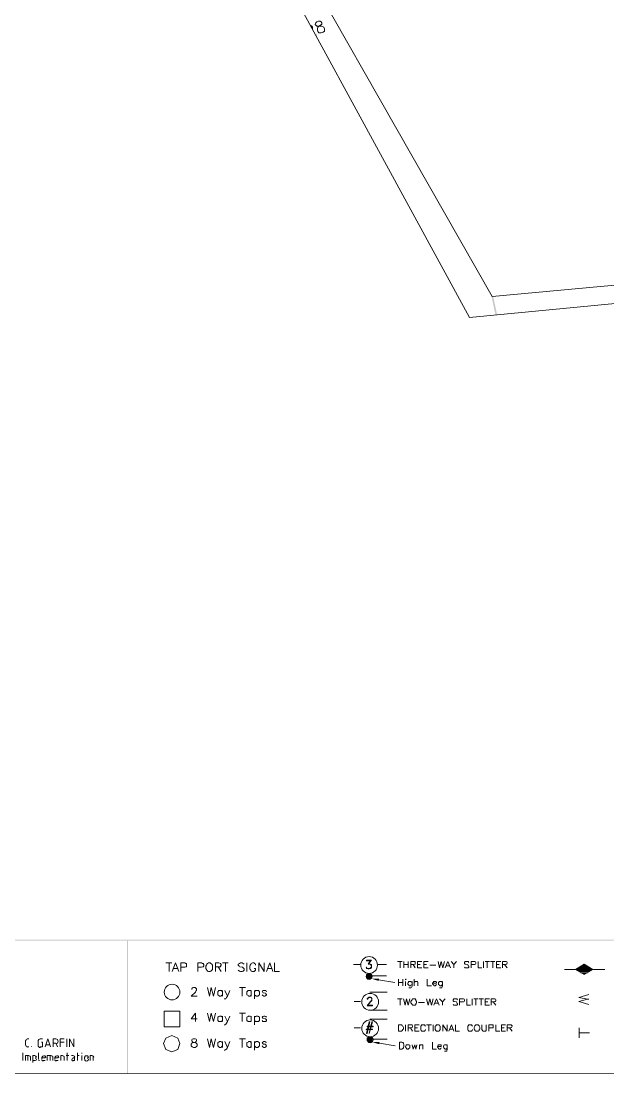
# Model space of a CAD drawing. Header units: millimetres. Extents: x 3.6 to 37.8, y 0.6 to 28.7.
# Drawn here: x 8.81 to 13.33, y 0.59 to 8.7 of the extents above; entities that cross this region are included whole.
import ezdxf

# ---------------------------------------------------------------- set-up
doc = ezdxf.new("R2010")
doc.units = ezdxf.units.MM
doc.layers.add('PDF_a1$logo$mngr$FRAME-TB', color=172, linetype='Continuous', true_color=0x0000dd)
for name, color, linetype in [('PDF_Batangas$Geomap$BOUNDARY-NODE', 3, 'Continuous'), ('PDF_Batangas$Geomap$STRAND', 7, 'Continuous'), ('PDF_FRAME-TB', 7, 'Continuous')]:
    doc.layers.add(name, color=color, linetype=linetype)

msp = doc.modelspace()

# ---------------------------------------------------------------- hatches: boundary and pattern name
at = {"layer": 'PDF_Batangas$Geomap$BOUNDARY-NODE', "transparency": 33554559}
for points in [[(12.4643, 6.4397), (12.477, 6.4409), (12.4468, 6.5829), (12.4343, 6.5788)], [(12.4638, 6.4396), (12.4643, 6.4397), (12.4343, 6.5788)]]:
    msp.add_hatch(color=256, dxfattribs=at).paths.add_polyline_path(points)

# ---------------------------------------------------------------- linework, layer by layer
at = {"layer": 'PDF_a1$logo$mngr$FRAME-TB', "color": 7, "lineweight": 9}
for points in [[(8.8461, 0.8194), (8.8461, 0.8527)], [(8.8586, 0.8652), (8.8711, 0.8652)], [(8.942, 0.8194), (8.942, 0.8485)], [(8.9587, 0.8652), (8.9753, 0.8652)], [(8.967, 0.8402), (8.9753, 0.8402), (8.9753, 0.8027), (8.9587, 0.8027)], [(8.9962, 0.8027), (9.017, 0.8652), (9.0378, 0.8027)], [(9.0337, 0.8194), (9.0045, 0.8194)], [(9.0587, 0.8027), (9.0587, 0.8652), (9.0753, 0.8652)], [(9.0753, 0.8319), (9.0587, 0.8319)], [(9.0795, 0.8319), (9.092, 0.8027)], [(9.1129, 0.8027), (9.1129, 0.8652), (9.142, 0.8652)], [(9.1129, 0.8402), (9.142, 0.8402)], [(9.1629, 0.8027), (9.1629, 0.8652)], [(9.1837, 0.8027), (9.1837, 0.8652), (9.217, 0.8027), (9.217, 0.8652)], [(8.8253, 0.6985), (8.8253, 0.7569)], [(8.8461, 0.6985), (8.8461, 0.736), (8.8711, 0.736)], [(8.8711, 0.8027), (8.8586, 0.8027)], [(8.8628, 0.6985), (8.8628, 0.736)], [(8.892, 0.8027), (8.892, 0.8069)], [(8.9003, 0.6818), (8.9003, 0.736), (8.917, 0.736)], [(8.9462, 0.7069), (8.9462, 0.7569)], [(9.0128, 0.6985), (9.0128, 0.736), (9.042, 0.736)], [(9.0337, 0.6985), (9.0337, 0.736)], [(9.117, 0.6985), (9.117, 0.736), (9.1295, 0.736)], [(9.1587, 0.736), (9.1795, 0.736)], [(9.167, 0.6985), (9.167, 0.7569)], [(9.2004, 0.736), (9.2129, 0.736)], [(9.242, 0.736), (9.2587, 0.736)], [(9.2462, 0.6985), (9.2462, 0.7569)], [(9.2795, 0.7527), (9.2795, 0.7569)], [(9.2795, 0.6985), (9.2795, 0.736)], [(9.3421, 0.6985), (9.3421, 0.736), (9.3587, 0.736)], [(8.8836, 0.7277), (8.8836, 0.6985)], [(8.917, 0.6985), (8.9003, 0.6985)], [(8.9253, 0.7277), (8.9253, 0.711)], [(8.9712, 0.7069), (8.9712, 0.7235)], [(8.9962, 0.6985), (8.9795, 0.6985)], [(9.0545, 0.7277), (9.0545, 0.6985)], [(9.0712, 0.7069), (9.0712, 0.7235)], [(9.0962, 0.6985), (9.0795, 0.6985)], [(9.142, 0.7277), (9.142, 0.6985)], [(9.2212, 0.7277), (9.2212, 0.6985), (9.2087, 0.6985)], [(9.2087, 0.7194), (9.2212, 0.7194)], [(9.3004, 0.711), (9.3004, 0.7235)], [(9.3254, 0.7235), (9.3254, 0.711)], [(9.3671, 0.7277), (9.3671, 0.6985)]]:
    msp.add_lwpolyline(points, dxfattribs=at)
for points in [[(8.9962, 0.7235), (8.9962, 0.7194), (8.9712, 0.7194, -1.000001), (9.0006, 0.7203)], [(9.0962, 0.7235), (9.0962, 0.7194), (9.0712, 0.7194, -1.000001), (9.1006, 0.7203)]]:
    msp.add_lwpolyline(points, format="xyb", dxfattribs=at)
for centre, radius, start, end in [((8.861, 0.8495), 0.0146, 89.99993, 180.00007), ((8.861, 0.8162), 0.0146, 179.99993, 270.00007), ((8.961, 0.8453), 0.0188, 90.00002, 179.99998), ((8.961, 0.8162), 0.0188, 180.00002, 269.99998), ((9.0777, 0.8453), 0.0188, 270.00002, 89.99998), ((8.8735, 0.7245), 0.0104, 0, 89.99994), ((8.9194, 0.7245), 0.0104, 0, 89.99994), ((9.0444, 0.7245), 0.0104, 0, 89.99994), ((9.1319, 0.7245), 0.0104, 0, 89.99994), ((9.2153, 0.7245), 0.0104, 0, 89.99994), ((9.3153, 0.7203), 0.0146, 359.99993, 180.00007), ((9.3611, 0.7245), 0.0104, 0, 89.99994), ((8.9194, 0.7078), 0.0104, 270.00006, 359.99994), ((8.9527, 0.7036), 0.00625, 179.99986, 270.00014), ((8.9819, 0.7036), 0.0104, 180.00006, 269.99994), ((9.0819, 0.7036), 0.0104, 180.00006, 269.99994), ((9.2111, 0.7036), 0.0104, 90.00006, 269.99994), ((9.3153, 0.7078), 0.0146, 179.99993, 0.00007)]:
    msp.add_arc(centre, radius, start, end, dxfattribs=at)
at = {"layer": 'PDF_Batangas$Geomap$BOUNDARY-NODE', "lineweight": 0}
msp.add_lwpolyline([(16.5246, 24.3841), (26.7411, 28.4328), (28.6664, 23.1193), (30.571, 23.8694), (32.0671, 19.6145), (30.025, 18.7185), (30.2146, 17.9288), (34.6967, 7.5935), (33.2319, 6.1433), (34.0758, 3.3657), (30.9523, 2.3301), (27.237, 7.9457), (12.4385, 6.5808), (10.3402, 10.2649), (8.817, 10.1232)], dxfattribs=at)
at = {"layer": 'PDF_Batangas$Geomap$STRAND', "lineweight": 0}
msp.add_lwpolyline([(11.0882, 8.6958), (11.1007, 8.7), (11.1132, 8.7), (11.1216, 8.6958), (11.1257, 8.6875), (11.1257, 8.6791), (11.1174, 8.6708), (11.1049, 8.6625), (11.0965, 8.6541), (11.0924, 8.6416), (11.0924, 8.6333), (11.0965, 8.6208), (11.1049, 8.6125), (11.1216, 8.6125), (11.1382, 8.6166), (11.1466, 8.625), (11.1466, 8.6416), (11.1424, 8.6541), (11.1257, 8.6625), (11.0882, 8.6625), (11.0757, 8.675), (11.0799, 8.6875)], close=True, dxfattribs=at)
for points in [[(11.0373, 8.6708), (11.0382, 8.6708), (11.0424, 8.6666), (11.0507, 8.6625), (11.0549, 8.6541), (11.0549, 8.6416), (11.0542, 8.6397)], [(11.0793, 8.5938), (11.084, 8.5958)]]:
    msp.add_lwpolyline(points, dxfattribs=at)
at = {"layer": 'PDF_FRAME-TB', "lineweight": 0, "const_width": 0.00417}
msp.add_lwpolyline([(37.7493, 28.6849), (37.7493, 0.5964), (3.5639, 0.5964), (3.5639, 28.6849)], close=True, dxfattribs=at)
at = {"layer": 'PDF_FRAME-TB', "color": 254, "lineweight": 0, "true_color": 0xdcdcdc}
msp.add_lwpolyline([(30.9502, 2.2738), (34.1299, 3.3448), (33.2673, 6.137), (34.7425, 7.5748), (30.2667, 17.9267), (30.1209, 18.6643), (32.1421, 19.577), (30.596, 23.9528), (28.6914, 23.186), (26.7786, 28.5286), (16.2267, 24.5362), (18.823, 17.7391), (8.7336, 13.43), (7.3167, 12.6507), (8.7336, 9.9585), (10.2381, 10.1377), (12.2634, 6.4204), (27.1453, 7.8498)], close=True, dxfattribs=at)
at = {"layer": 'PDF_FRAME-TB', "color": 8, "lineweight": 0, "true_color": 0x808080}
for points in [[(11.4262, 1.433, 1), (11.5554, 1.433, 1)], [(9.9133, 1.2246, 1), (10.0342, 1.2246, 1)], [(11.5637, 1.1496, 1), (11.4345, 1.1496, 1)], [(11.5637, 0.9453, 1), (11.4345, 0.9453, 1)]]:
    msp.add_lwpolyline(points, format="xyb", close=True, dxfattribs=at)
for points in [[(11.505, 1.4653), (11.4716, 1.4653), (11.4716, 1.4695), (11.5091, 1.4695), (11.4841, 1.4403), (11.505, 1.4695)], [(11.7092, 1.4612), (11.7467, 1.4612)], [(11.73, 1.4612), (11.73, 1.4111)], [(11.7592, 1.4612), (11.7592, 1.4111)], [(11.7925, 1.4612), (11.7925, 1.4111)], [(11.8133, 1.4111), (11.8133, 1.4612), (11.8342, 1.4612), (11.8425, 1.4612), (11.8467, 1.457), (11.8467, 1.4528), (11.8467, 1.4487), (11.8467, 1.4403), (11.8425, 1.4403), (11.8342, 1.4362), (11.8133, 1.4362)], [(11.8967, 1.4111), (11.8634, 1.4111), (11.8634, 1.4612), (11.8967, 1.4612)], [(11.9467, 1.4111), (11.9134, 1.4111), (11.9134, 1.4612), (11.9467, 1.4612)], [(12.0217, 1.4612), (12.0342, 1.4111), (12.0467, 1.4612), (12.0592, 1.4111), (12.0717, 1.4612)], [(12.0759, 1.4111), (12.0967, 1.4612), (12.1176, 1.4111)], [(12.1217, 1.4612), (12.1426, 1.4362), (12.1426, 1.4111)], [(12.1634, 1.4612), (12.1426, 1.4362)], [(12.2593, 1.4528), (12.2551, 1.4612), (12.2468, 1.4612), (12.2384, 1.4612), (12.2301, 1.4612), (12.2259, 1.4528), (12.2259, 1.4487), (12.2259, 1.4445), (12.2301, 1.4403), (12.2343, 1.4403), (12.2509, 1.4362), (12.2551, 1.432), (12.2551, 1.4278), (12.2593, 1.4237), (12.2593, 1.4153), (12.2551, 1.4111), (12.2468, 1.4111), (12.2384, 1.4111), (12.2301, 1.4111), (12.2259, 1.4153)], [(12.2759, 1.4111), (12.2759, 1.4612), (12.3009, 1.4612), (12.3051, 1.4612), (12.3093, 1.457), (12.3134, 1.4528), (12.3134, 1.4445), (12.3093, 1.4403), (12.3051, 1.4362), (12.3009, 1.4362), (12.2759, 1.4362)], [(12.3301, 1.4612), (12.3301, 1.4111), (12.3593, 1.4111)], [(12.3718, 1.4612), (12.3718, 1.4111)], [(12.3843, 1.4612), (12.4176, 1.4612)], [(12.401, 1.4612), (12.401, 1.4111)], [(12.426, 1.4612), (12.4593, 1.4612)], [(12.4426, 1.4612), (12.4426, 1.4111)], [(12.5051, 1.4111), (12.4718, 1.4111), (12.4718, 1.4612), (12.5051, 1.4612)], [(12.5176, 1.4111), (12.5176, 1.4612), (12.5426, 1.4612), (12.5468, 1.4612), (12.551, 1.457), (12.5551, 1.4528), (12.5551, 1.4487), (12.551, 1.4403), (12.5468, 1.4403), (12.5426, 1.4362), (12.5176, 1.4362)], [(9.9255, 1.4487), (9.9713, 1.4487)], [(9.9505, 1.4487), (9.9505, 1.382)], [(9.9755, 1.382), (10.0005, 1.4487), (10.0255, 1.382)], [(9.9838, 1.407), (10.0172, 1.407)], [(10.0422, 1.382), (10.0422, 1.4487), (10.0714, 1.4487), (10.0797, 1.4445), (10.0839, 1.4445), (10.0839, 1.4362), (10.0839, 1.4278), (10.0839, 1.4195), (10.0797, 1.4195), (10.0714, 1.4153), (10.0422, 1.4153)], [(10.1714, 1.382), (10.1714, 1.4487), (10.2006, 1.4487), (10.2089, 1.4445), (10.2131, 1.4445), (10.2172, 1.4362), (10.2172, 1.4278), (10.2131, 1.4195), (10.2089, 1.4195), (10.2006, 1.4153), (10.1714, 1.4153)], [(10.3089, 1.382), (10.3089, 1.4487), (10.3339, 1.4487), (10.3464, 1.4445), (10.3506, 1.4362), (10.3506, 1.432), (10.3464, 1.4237), (10.3464, 1.4195), (10.3339, 1.4195), (10.3089, 1.4195)], [(10.3297, 1.4195), (10.3506, 1.382)], [(10.3631, 1.4487), (10.4048, 1.4487)], [(10.3839, 1.4487), (10.3839, 1.382)], [(10.5298, 1.4403), (10.5214, 1.4445), (10.5131, 1.4487), (10.5006, 1.4487), (10.4923, 1.4445), (10.4839, 1.4403), (10.4839, 1.432), (10.4881, 1.4278), (10.4923, 1.4237), (10.4964, 1.4195), (10.5173, 1.4153), (10.5214, 1.4111), (10.5256, 1.407), (10.5298, 1.4028), (10.5298, 1.3945), (10.5214, 1.3861), (10.5131, 1.382), (10.5006, 1.382), (10.4923, 1.3861), (10.4839, 1.3945)], [(10.5506, 1.4487), (10.5506, 1.382)], [(10.6173, 1.432), (10.6173, 1.4403), (10.609, 1.4445), (10.6048, 1.4487), (10.5923, 1.4487), (10.584, 1.4445), (10.5798, 1.4403), (10.5756, 1.432), (10.5715, 1.4237), (10.5715, 1.407), (10.5756, 1.3986), (10.5798, 1.3945), (10.584, 1.3861), (10.5923, 1.382), (10.6048, 1.382), (10.609, 1.3861), (10.6173, 1.3945), (10.6173, 1.3986), (10.6173, 1.407), (10.6048, 1.407)], [(10.6423, 1.382), (10.6423, 1.4487), (10.684, 1.382), (10.684, 1.4487)], [(10.7006, 1.382), (10.7256, 1.4487), (10.7507, 1.382)], [(10.709, 1.407), (10.7423, 1.407)], [(10.7632, 1.4487), (10.7632, 1.382), (10.8007, 1.382)], [(11.4216, 1.4362), (11.3716, 1.4362)], [(11.4841, 1.4445), (11.4925, 1.4445), (11.5008, 1.4403), (11.5091, 1.4362), (11.5091, 1.4237), (11.5091, 1.4111), (11.5008, 1.407), (11.4925, 1.4028), (11.4841, 1.4028), (11.4716, 1.407), (11.4716, 1.4111), (11.4675, 1.4153), (11.4716, 1.4153), (11.4716, 1.4111), (11.4841, 1.407), (11.4925, 1.407), (11.5008, 1.4111), (11.5091, 1.4195)], [(11.48, 1.407), (11.4716, 1.4111)], [(11.4841, 1.4403), (11.4925, 1.4403), (11.5008, 1.4362), (11.5091, 1.4278)], [(11.4966, 1.4403), (11.505, 1.4362), (11.5091, 1.4237), (11.505, 1.4111), (11.4966, 1.407)], [(11.555, 1.4362), (11.6258, 1.4362)], [(11.7592, 1.4362), (11.7925, 1.4362)], [(11.83, 1.4362), (11.8467, 1.4111)], [(11.8634, 1.4362), (11.8842, 1.4362)], [(11.9134, 1.4362), (11.9342, 1.4362)], [(11.9592, 1.432), (12.005, 1.432)], [(12.0842, 1.4278), (12.1092, 1.4278)], [(12.4718, 1.4362), (12.4926, 1.4362)], [(12.5343, 1.4362), (12.5551, 1.4111)], [(12.9969, 1.3986), (13.3053, 1.3986)], [(13.0844, 1.4028), (13.2094, 1.4028)], [(13.0844, 1.3986), (13.2094, 1.3986)], [(13.0927, 1.407), (13.2011, 1.407)], [(13.0927, 1.3945), (13.2053, 1.3945)], [(13.1011, 1.4111), (13.1928, 1.4111)], [(13.1011, 1.3903), (13.1969, 1.3903)], [(13.1094, 1.4153), (13.1844, 1.4153)], [(13.1094, 1.3861), (13.1886, 1.3861)], [(13.1136, 1.382), (13.1803, 1.382)], [(13.1178, 1.4195), (13.1761, 1.4195)], [(13.1261, 1.4278), (13.1678, 1.4278)], [(13.1344, 1.432), (13.1636, 1.432)], [(13.1428, 1.4362), (13.1553, 1.4362)], [(11.4716, 1.3611), (11.4716, 1.3361)], [(11.4758, 1.3653), (11.4758, 1.3278)], [(11.48, 1.3695), (11.48, 1.3278)], [(11.4883, 1.3695), (11.4883, 1.3278)], [(11.4925, 1.3695), (11.4925, 1.3278)], [(11.4966, 1.3695), (11.4966, 1.3278)], [(11.505, 1.3653), (11.505, 1.332)], [(11.5091, 1.357), (11.5091, 1.3403)], [(11.5133, 1.3486), (11.6258, 1.3486)], [(11.5633, 1.3195), (11.6883, 1.2986)], [(11.7175, 1.3236), (11.7175, 1.2736)], [(11.7175, 1.2986), (11.7508, 1.2986)], [(11.7508, 1.3236), (11.7508, 1.2736)], [(11.7717, 1.307), (11.7717, 1.2736)], [(11.8217, 1.2986), (11.8133, 1.307), (11.8092, 1.307), (11.8008, 1.307), (11.7967, 1.307), (11.7925, 1.2986), (11.7883, 1.2945), (11.7883, 1.2861), (11.7925, 1.282), (11.7967, 1.2778), (11.8008, 1.2736), (11.8092, 1.2736), (11.8133, 1.2778), (11.8217, 1.282)], [(11.8217, 1.307), (11.8217, 1.2695), (11.8175, 1.2611), (11.8133, 1.257), (11.8092, 1.257), (11.8008, 1.257), (11.7967, 1.257)], [(11.8384, 1.3236), (11.8384, 1.2736)], [(11.8384, 1.2986), (11.8467, 1.307), (11.8509, 1.307), (11.8592, 1.307), (11.8634, 1.307), (11.8675, 1.2986), (11.8675, 1.2736)], [(11.9384, 1.3236), (11.9384, 1.2736), (11.9717, 1.2736)], [(11.98, 1.2945), (12.0092, 1.2945), (12.0092, 1.2986), (12.0092, 1.3028), (12.005, 1.307), (12.0009, 1.307), (11.9925, 1.307), (11.9884, 1.307), (11.9842, 1.2986), (11.98, 1.2945), (11.98, 1.2861), (11.9842, 1.282), (11.9884, 1.2778), (11.9925, 1.2736), (12.0009, 1.2736), (12.005, 1.2778), (12.0092, 1.282)], [(12.0551, 1.2986), (12.0509, 1.307), (12.0467, 1.307), (12.0384, 1.307), (12.0342, 1.307), (12.0259, 1.2986), (12.0259, 1.2945), (12.0259, 1.2861), (12.0259, 1.282), (12.0342, 1.2778), (12.0384, 1.2736), (12.0467, 1.2736), (12.0509, 1.2778), (12.0551, 1.282)], [(12.0551, 1.307), (12.0551, 1.2695), (12.0509, 1.2611), (12.0509, 1.257), (12.0467, 1.257), (12.0384, 1.257), (12.0342, 1.257)], [(13.1219, 1.3736), (13.1719, 1.3736)], [(13.1303, 1.3695), (13.1636, 1.3695)], [(13.1386, 1.3653), (13.1553, 1.3653)], [(10.1255, 1.2445), (10.1255, 1.2486), (10.1297, 1.2528), (10.1297, 1.257), (10.138, 1.2611), (10.1505, 1.2611), (10.1547, 1.257), (10.1589, 1.2528), (10.163, 1.2486), (10.163, 1.2403), (10.1589, 1.2361), (10.1547, 1.2236), (10.1214, 1.1944), (10.1672, 1.1944)], [(10.2464, 1.2611), (10.2631, 1.1944), (10.2756, 1.2611), (10.2922, 1.1944), (10.3089, 1.2611)], [(10.3631, 1.2278), (10.3547, 1.2361), (10.3506, 1.2361), (10.3381, 1.2361), (10.3339, 1.2361), (10.3256, 1.2278), (10.3256, 1.2194), (10.3256, 1.2111), (10.3256, 1.2028), (10.3339, 1.1986), (10.3381, 1.1944), (10.3506, 1.1944), (10.3547, 1.1986), (10.3631, 1.2028)], [(10.3631, 1.2361), (10.3631, 1.1944)], [(10.3798, 1.2361), (10.4006, 1.1944), (10.4173, 1.2361)], [(10.4923, 1.2611), (10.5381, 1.2611)], [(10.5131, 1.2611), (10.5131, 1.1944)], [(10.584, 1.2278), (10.5798, 1.2361), (10.5756, 1.2361), (10.5631, 1.2361), (10.559, 1.2361), (10.5506, 1.2278), (10.5506, 1.2194), (10.5506, 1.2111), (10.5506, 1.2028), (10.559, 1.1986), (10.5631, 1.1944), (10.5756, 1.1944), (10.5798, 1.1986), (10.584, 1.2028)], [(10.584, 1.2361), (10.584, 1.1944)], [(10.609, 1.2361), (10.609, 1.1736)], [(10.609, 1.2278), (10.6173, 1.2361), (10.6215, 1.2361), (10.634, 1.2361), (10.6381, 1.2361), (10.6465, 1.2278), (10.6465, 1.2194), (10.6465, 1.2111), (10.6465, 1.2028), (10.6381, 1.1986), (10.634, 1.1944), (10.6215, 1.1944), (10.6173, 1.1986), (10.609, 1.2028)], [(10.7006, 1.2278), (10.6965, 1.2361), (10.6881, 1.2361), (10.6798, 1.2361), (10.6715, 1.2361), (10.6673, 1.2278), (10.6715, 1.2236), (10.6756, 1.2194), (10.6923, 1.2153), (10.6965, 1.2111), (10.7006, 1.2069), (10.7006, 1.2028), (10.6965, 1.1986), (10.6881, 1.1944), (10.6798, 1.1944), (10.6715, 1.1986), (10.6673, 1.2028)], [(11.4966, 1.2236), (11.63, 1.2236)], [(10.4006, 1.1944), (10.3923, 1.1819), (10.3881, 1.1736), (10.3798, 1.1736), (10.3756, 1.1736)], [(11.4258, 1.1528), (11.3758, 1.1528)], [(11.7092, 1.1736), (11.7467, 1.1736)], [(11.73, 1.1736), (11.73, 1.1236)], [(11.755, 1.1736), (11.7675, 1.1236), (11.78, 1.1736), (11.7925, 1.1236), (11.805, 1.1736)], [(11.8717, 1.1444), (11.9175, 1.1444)], [(11.9342, 1.1736), (11.9467, 1.1236), (11.9592, 1.1736), (11.9717, 1.1236), (11.9842, 1.1736)], [(11.9884, 1.1236), (12.0092, 1.1736), (12.0301, 1.1236)], [(11.9967, 1.1403), (12.0217, 1.1403)], [(12.0342, 1.1736), (12.0551, 1.1486), (12.0551, 1.1236)], [(12.0759, 1.1736), (12.0551, 1.1486)], [(12.1717, 1.1653), (12.1676, 1.1736), (12.1592, 1.1736), (12.1509, 1.1736), (12.1426, 1.1736), (12.1384, 1.1653), (12.1384, 1.1611), (12.1384, 1.1569), (12.1426, 1.1528), (12.1467, 1.1528), (12.1634, 1.1486), (12.1676, 1.1444), (12.1676, 1.1403), (12.1717, 1.1361), (12.1717, 1.1278), (12.1676, 1.1236), (12.1592, 1.1236), (12.1509, 1.1236), (12.1426, 1.1236), (12.1384, 1.1278)], [(12.1884, 1.1236), (12.1884, 1.1736), (12.2134, 1.1736), (12.2176, 1.1736), (12.2218, 1.1694), (12.2259, 1.1653), (12.2259, 1.1569), (12.2218, 1.1528), (12.2176, 1.1486), (12.2134, 1.1486), (12.1884, 1.1486)], [(12.2426, 1.1736), (12.2426, 1.1236), (12.2718, 1.1236)], [(12.2843, 1.1736), (12.2843, 1.1236)], [(12.2968, 1.1736), (12.3301, 1.1736)], [(12.3134, 1.1736), (12.3134, 1.1236)], [(12.3384, 1.1736), (12.3718, 1.1736)], [(12.3551, 1.1736), (12.3551, 1.1236)], [(12.4176, 1.1236), (12.3843, 1.1236), (12.3843, 1.1736), (12.4176, 1.1736)], [(12.3843, 1.1486), (12.4051, 1.1486)], [(12.4301, 1.1236), (12.4301, 1.1736), (12.4551, 1.1736), (12.4593, 1.1736), (12.4635, 1.1694), (12.4676, 1.1653), (12.4676, 1.1611), (12.4635, 1.1528), (12.4593, 1.1528), (12.4551, 1.1486), (12.4301, 1.1486)], [(12.4468, 1.1486), (12.4676, 1.1236)], [(13.1719, 1.1694), (13.1053, 1.1819), (13.1844, 1.2069)], [(13.1844, 1.1278), (13.1053, 1.1528), (13.1719, 1.1694), (13.1844, 1.1694)], [(10.1547, 0.9986), (10.1547, 1.0611), (10.1214, 1.0194), (10.1672, 1.0194)], [(10.2464, 1.0611), (10.2631, 0.9986), (10.2756, 1.0611), (10.2922, 0.9986), (10.3089, 1.0611)], [(10.4923, 1.0611), (10.5381, 1.0611)], [(10.5131, 1.0611), (10.5131, 0.9986)], [(11.4758, 1.1236), (11.5175, 1.1236), (11.5175, 1.1194), (11.4758, 1.1194)], [(11.4966, 1.0861), (11.63, 1.0861)], [(10.3631, 1.0319), (10.3547, 1.0361), (10.3506, 1.0402), (10.3381, 1.0402), (10.3339, 1.0361), (10.3256, 1.0319), (10.3256, 1.0236), (10.3256, 1.0152), (10.3256, 1.0069), (10.3339, 0.9986), (10.3381, 0.9986), (10.3506, 0.9986), (10.3547, 0.9986), (10.3631, 1.0069)], [(10.3631, 1.0402), (10.3631, 0.9986)], [(10.4006, 0.9986), (10.3923, 0.9861), (10.3881, 0.9777), (10.3798, 0.9736), (10.3756, 0.9736)], [(10.3798, 1.0402), (10.4006, 0.9986), (10.4173, 1.0402)], [(10.584, 1.0319), (10.5798, 1.0361), (10.5756, 1.0402), (10.5631, 1.0402), (10.559, 1.0361), (10.5506, 1.0319), (10.5506, 1.0236), (10.5506, 1.0152), (10.5506, 1.0069), (10.559, 0.9986), (10.5631, 0.9986), (10.5756, 0.9986), (10.5798, 0.9986), (10.584, 1.0069)], [(10.584, 1.0402), (10.584, 0.9986)], [(10.609, 1.0402), (10.609, 0.9736)], [(10.609, 1.0319), (10.6173, 1.0361), (10.6215, 1.0402), (10.634, 1.0402), (10.6381, 1.0361), (10.6465, 1.0319), (10.6465, 1.0236), (10.6465, 1.0152), (10.6465, 1.0069), (10.6381, 0.9986), (10.634, 0.9986), (10.6215, 0.9986), (10.6173, 0.9986), (10.609, 1.0069)], [(10.7006, 1.0319), (10.6965, 1.0361), (10.6881, 1.0402), (10.6798, 1.0402), (10.6715, 1.0361), (10.6673, 1.0319), (10.6715, 1.0236), (10.6756, 1.0236), (10.6923, 1.0194), (10.6965, 1.0152), (10.7006, 1.0111), (10.7006, 1.0069), (10.6965, 0.9986), (10.6881, 0.9986), (10.6798, 0.9986), (10.6715, 0.9986), (10.6673, 1.0069)], [(11.4966, 1.0152), (11.63, 1.0152)], [(11.7717, 0.9736), (11.7717, 0.9236)], [(11.7925, 0.9236), (11.7925, 0.9736), (11.8133, 0.9736), (11.8217, 0.9736), (11.8217, 0.9694), (11.8258, 0.9652), (11.8258, 0.9611), (11.8217, 0.9527), (11.8133, 0.9486), (11.7925, 0.9486)], [(11.8759, 0.9236), (11.8425, 0.9236), (11.8425, 0.9736), (11.8759, 0.9736)], [(11.9259, 0.9611), (11.9217, 0.9652), (11.9175, 0.9736), (11.9134, 0.9736), (11.9009, 0.9736), (11.8967, 0.9736), (11.8925, 0.9652), (11.8884, 0.9611), (11.8884, 0.9527), (11.8884, 0.9402), (11.8884, 0.9361), (11.8925, 0.9277), (11.8967, 0.9236), (11.9009, 0.9236), (11.9134, 0.9236), (11.9175, 0.9236), (11.9217, 0.9277), (11.9259, 0.9361)], [(11.9342, 0.9736), (11.9717, 0.9736)], [(11.9509, 0.9736), (11.9509, 0.9236)], [(11.9842, 0.9736), (11.9842, 0.9236)], [(12.0592, 0.9236), (12.0592, 0.9736), (12.0926, 0.9236), (12.0926, 0.9736)], [(12.1051, 0.9236), (12.1259, 0.9736), (12.1426, 0.9236)], [(12.1551, 0.9736), (12.1551, 0.9236), (12.1884, 0.9236)], [(12.2884, 0.9611), (12.2843, 0.9652), (12.2801, 0.9736), (12.2759, 0.9736), (12.2634, 0.9736), (12.2593, 0.9736), (12.2551, 0.9652), (12.2509, 0.9611), (12.2509, 0.9527), (12.2509, 0.9402), (12.2509, 0.9361), (12.2551, 0.9277), (12.2593, 0.9236), (12.2634, 0.9236), (12.2759, 0.9236), (12.2801, 0.9236), (12.2843, 0.9277), (12.2884, 0.9361)], [(12.3593, 0.9736), (12.3593, 0.9361), (12.3634, 0.9277), (12.3676, 0.9236), (12.3759, 0.9236), (12.3801, 0.9236), (12.3885, 0.9236), (12.3926, 0.9277), (12.3926, 0.9361), (12.3926, 0.9736)], [(12.4135, 0.9236), (12.4135, 0.9736), (12.4385, 0.9736), (12.4426, 0.9736), (12.4468, 0.9694), (12.4468, 0.9652), (12.4468, 0.9569), (12.4468, 0.9527), (12.4426, 0.9486), (12.4385, 0.9486), (12.4135, 0.9486)], [(12.4676, 0.9736), (12.4676, 0.9236), (12.4968, 0.9236)], [(12.5426, 0.9236), (12.5093, 0.9236), (12.5093, 0.9736), (12.5426, 0.9736)], [(12.5551, 0.9236), (12.5551, 0.9736), (12.5802, 0.9736), (12.5843, 0.9736), (12.5885, 0.9694), (12.5927, 0.9652), (12.5927, 0.9611), (12.5885, 0.9527), (12.5843, 0.9527), (12.5802, 0.9486), (12.5551, 0.9486)], [(11.4258, 0.9486), (11.3758, 0.9486)], [(11.8092, 0.9486), (11.8258, 0.9236)], [(11.8425, 0.9486), (11.8634, 0.9486)], [(12.1134, 0.9402), (12.1384, 0.9402)], [(12.5093, 0.9486), (12.5301, 0.9486)], [(12.5718, 0.9486), (12.5927, 0.9236)], [(13.1094, 0.9486), (13.1094, 0.8735)], [(13.1094, 0.9111), (13.1886, 0.9111)], [(10.2464, 0.8652), (10.2631, 0.7985), (10.2756, 0.8652), (10.2922, 0.7985), (10.3089, 0.8652)], [(10.3631, 0.836), (10.3547, 0.8402), (10.3506, 0.8444), (10.3381, 0.8444), (10.3339, 0.8402), (10.3256, 0.836), (10.3256, 0.8235), (10.3256, 0.8194), (10.3256, 0.811), (10.3339, 0.8027), (10.3381, 0.7985), (10.3506, 0.7985), (10.3547, 0.8027), (10.3631, 0.811)], [(10.3631, 0.8444), (10.3631, 0.7985)], [(10.3798, 0.8444), (10.4006, 0.7985), (10.4173, 0.8444)], [(10.4923, 0.8652), (10.5381, 0.8652)], [(10.5131, 0.8652), (10.5131, 0.7985)], [(10.584, 0.836), (10.5798, 0.8402), (10.5756, 0.8444), (10.5631, 0.8444), (10.559, 0.8402), (10.5506, 0.836), (10.5506, 0.8235), (10.5506, 0.8194), (10.5506, 0.811), (10.559, 0.8027), (10.5631, 0.7985), (10.5756, 0.7985), (10.5798, 0.8027), (10.584, 0.811)], [(10.584, 0.8444), (10.584, 0.7985)], [(10.609, 0.8444), (10.609, 0.7777)], [(10.609, 0.836), (10.6173, 0.8402), (10.6215, 0.8444), (10.634, 0.8444), (10.6381, 0.8402), (10.6465, 0.836), (10.6465, 0.8235), (10.6465, 0.8194), (10.6465, 0.811), (10.6381, 0.8027), (10.634, 0.7985), (10.6215, 0.7985), (10.6173, 0.8027), (10.609, 0.811)], [(10.7006, 0.836), (10.6965, 0.8402), (10.6881, 0.8444), (10.6798, 0.8444), (10.6715, 0.8402), (10.6673, 0.836), (10.6715, 0.8277), (10.6756, 0.8235), (10.6923, 0.8235), (10.6965, 0.8194), (10.7006, 0.811), (10.6965, 0.8027), (10.6881, 0.7985), (10.6798, 0.7985), (10.6715, 0.8027), (10.6673, 0.811)], [(11.4758, 0.8735), (11.4758, 0.8485)], [(11.48, 0.8777), (11.48, 0.8444)], [(11.4883, 0.8819), (11.4883, 0.8402)], [(11.4925, 0.8819), (11.4925, 0.8402)], [(11.4966, 0.8819), (11.4966, 0.8402)], [(11.505, 0.8819), (11.505, 0.8402)], [(11.5091, 0.8777), (11.5091, 0.8444)], [(11.5133, 0.8694), (11.5133, 0.8527)], [(11.5175, 0.861), (11.63, 0.861)], [(11.5716, 0.8319), (11.6925, 0.811)], [(11.8217, 0.8194), (11.83, 0.786), (11.8425, 0.8194), (11.8509, 0.786), (11.8592, 0.8194)], [(11.88, 0.8194), (11.88, 0.786)], [(11.88, 0.811), (11.8842, 0.8194), (11.8925, 0.8194), (11.8967, 0.8194), (11.905, 0.8194), (11.905, 0.811), (11.905, 0.786)], [(11.98, 0.8402), (11.98, 0.786), (12.0092, 0.786)], [(12.0176, 0.8069), (12.0467, 0.8069), (12.0467, 0.811), (12.0467, 0.8152), (12.0426, 0.8194), (12.0384, 0.8194), (12.0301, 0.8194), (12.0259, 0.8194), (12.0217, 0.8152), (12.0176, 0.8069), (12.0176, 0.8027), (12.0217, 0.7944), (12.0259, 0.7902), (12.0301, 0.786), (12.0384, 0.786), (12.0426, 0.7902), (12.0467, 0.7944)], [(12.0926, 0.8152), (12.0884, 0.8194), (12.0842, 0.8194), (12.0759, 0.8194), (12.0717, 0.8194), (12.0676, 0.8152), (12.0634, 0.8069), (12.0634, 0.8027), (12.0676, 0.7944), (12.0717, 0.7902), (12.0759, 0.786), (12.0842, 0.786), (12.0884, 0.7902), (12.0926, 0.7944)], [(12.0926, 0.8194), (12.0926, 0.7819), (12.0884, 0.7735), (12.0884, 0.7694), (12.0842, 0.7694), (12.0759, 0.7694), (12.0717, 0.7694)], [(10.4006, 0.7985), (10.3923, 0.786), (10.3881, 0.7819), (10.3798, 0.7777), (10.3756, 0.7777)]]:
    msp.add_lwpolyline(points, dxfattribs=at)
for points in [[(10.2547, 1.4487), (10.2464, 1.4445), (10.2422, 1.4403), (10.2381, 1.432), (10.2339, 1.4237), (10.2339, 1.407), (10.2381, 1.3986), (10.2422, 1.3945), (10.2464, 1.3861), (10.2547, 1.382), (10.2672, 1.382), (10.2714, 1.3861), (10.2797, 1.3945), (10.2839, 1.3986), (10.2839, 1.407), (10.2839, 1.4237), (10.2839, 1.432), (10.2797, 1.4403), (10.2714, 1.4445), (10.2672, 1.4487)], [(13.1469, 1.3611), (13.2136, 1.3986), (13.1469, 1.4403), (13.0802, 1.3986)], [(11.7717, 1.3236), (11.7717, 1.3195), (11.7758, 1.3236)], [(11.4758, 1.1194), (11.5008, 1.1528), (11.5091, 1.1611), (11.5133, 1.1653), (11.5133, 1.1736), (11.5091, 1.1778), (11.5008, 1.1819), (11.4883, 1.1819), (11.4841, 1.1778), (11.48, 1.1736), (11.48, 1.1694), (11.4758, 1.1694), (11.4758, 1.1736), (11.48, 1.1778), (11.4841, 1.1819), (11.4883, 1.1861), (11.5008, 1.1861), (11.5091, 1.1819), (11.5133, 1.1778), (11.5133, 1.1736), (11.5133, 1.1653), (11.5133, 1.1611), (11.505, 1.1528)], [(11.83, 1.1736), (11.8258, 1.1736), (11.8217, 1.1653), (11.8175, 1.1611), (11.8133, 1.1528), (11.8133, 1.1403), (11.8175, 1.1361), (11.8217, 1.1278), (11.8258, 1.1236), (11.83, 1.1236), (11.8384, 1.1236), (11.8467, 1.1236), (11.8509, 1.1278), (11.8509, 1.1361), (11.855, 1.1403), (11.855, 1.1528), (11.8509, 1.1611), (11.8509, 1.1653), (11.8467, 1.1736), (11.8384, 1.1736)], [(9.913, 1.0778), (9.913, 0.9569), (10.0339, 0.9569), (10.0339, 1.0778)], [(11.4925, 0.9944), (11.4716, 0.9069), (11.4758, 0.9069), (11.4966, 0.9944)], [(11.5133, 0.9944), (11.4925, 0.9069), (11.5175, 0.9944)], [(11.7175, 0.9236), (11.7175, 0.9736), (11.7342, 0.9736), (11.7425, 0.9736), (11.7467, 0.9652), (11.7508, 0.9611), (11.755, 0.9527), (11.755, 0.9402), (11.7508, 0.9361), (11.7467, 0.9277), (11.7425, 0.9236), (11.7342, 0.9236)], [(12.0134, 0.9736), (12.0092, 0.9736), (12.005, 0.9652), (12.0009, 0.9611), (12.0009, 0.9527), (12.0009, 0.9402), (12.0009, 0.9361), (12.005, 0.9277), (12.0092, 0.9236), (12.0134, 0.9236), (12.0259, 0.9236), (12.0301, 0.9236), (12.0342, 0.9277), (12.0384, 0.9361), (12.0384, 0.9402), (12.0384, 0.9527), (12.0384, 0.9611), (12.0342, 0.9652), (12.0301, 0.9736), (12.0259, 0.9736)], [(12.3176, 0.9736), (12.3134, 0.9736), (12.3051, 0.9652), (12.3051, 0.9611), (12.3009, 0.9527), (12.3009, 0.9402), (12.3051, 0.9361), (12.3051, 0.9277), (12.3134, 0.9236), (12.3176, 0.9236), (12.3259, 0.9236), (12.3301, 0.9236), (12.3384, 0.9277), (12.3384, 0.9361), (12.3426, 0.9402), (12.3426, 0.9527), (12.3384, 0.9611), (12.3384, 0.9652), (12.3301, 0.9736), (12.3259, 0.9736)], [(11.4675, 0.9361), (11.5175, 0.9361), (11.5175, 0.9402), (11.4675, 0.9402)], [(11.4758, 0.9569), (11.5216, 0.9569), (11.5216, 0.9611), (11.4758, 0.9611)], [(9.9713, 0.7652), (10.0172, 0.7819), (10.0339, 0.8277), (10.0172, 0.8694), (9.9713, 0.8902), (9.9255, 0.8694), (9.9088, 0.8277), (9.9255, 0.7819)], [(10.138, 0.8652), (10.1297, 0.861), (10.1255, 0.8569), (10.1255, 0.8485), (10.1297, 0.8444), (10.1339, 0.8402), (10.1464, 0.836), (10.1547, 0.836), (10.163, 0.8277), (10.1672, 0.8235), (10.1672, 0.811), (10.163, 0.8069), (10.1589, 0.8027), (10.1505, 0.7985), (10.138, 0.7985), (10.1297, 0.8027), (10.1255, 0.8069), (10.1214, 0.811), (10.1214, 0.8235), (10.1255, 0.8277), (10.1297, 0.836), (10.1422, 0.836), (10.1547, 0.8402), (10.1589, 0.8444), (10.163, 0.8485), (10.163, 0.8569), (10.1589, 0.861), (10.1505, 0.8652)], [(11.7258, 0.786), (11.7258, 0.8402), (11.7425, 0.8402), (11.7508, 0.836), (11.755, 0.8319), (11.755, 0.8277), (11.7592, 0.8194), (11.7592, 0.8069), (11.755, 0.7985), (11.755, 0.7944), (11.7508, 0.7902), (11.7425, 0.786)], [(11.7842, 0.8194), (11.78, 0.8194), (11.7758, 0.8152), (11.7717, 0.8069), (11.7717, 0.8027), (11.7758, 0.7944), (11.78, 0.7902), (11.7842, 0.786), (11.7925, 0.786), (11.7967, 0.7902), (11.805, 0.7944), (11.805, 0.8027), (11.805, 0.8069), (11.805, 0.8152), (11.7967, 0.8194), (11.7925, 0.8194)]]:
    msp.add_lwpolyline(points, close=True, dxfattribs=at)
for centre in [(11.4908, 1.3454), (11.4991, 0.8578)]:
    msp.add_circle(centre, 0.0229, dxfattribs=at)
at = {"layer": 'PDF_FRAME-TB', "transparency": 33554559}
for points in [[(37.7514, 1.6195), (37.7514, 1.6279), (3.5618, 1.6195)], [(37.7514, 1.6279), (3.5618, 1.6195), (3.5618, 1.6279)], [(9.6338, 1.6237), (9.6254, 1.6237), (9.6338, 0.5943)], [(9.6254, 1.6237), (9.6338, 0.5943), (9.6254, 0.5943)]]:
    msp.add_solid(points, dxfattribs=at)
at = {"layer": 'PDF_FRAME-TB', "color": 8, "true_color": 0x808080, "transparency": 33554559}
for points in [[(11.5633, 1.3111), (11.5675, 1.3278), (11.5091, 1.3278)], [(11.5675, 0.8235), (11.5716, 0.8402), (11.5133, 0.8402)]]:
    msp.add_solid(points, dxfattribs=at)

doc.saveas('drawing.dxf')
